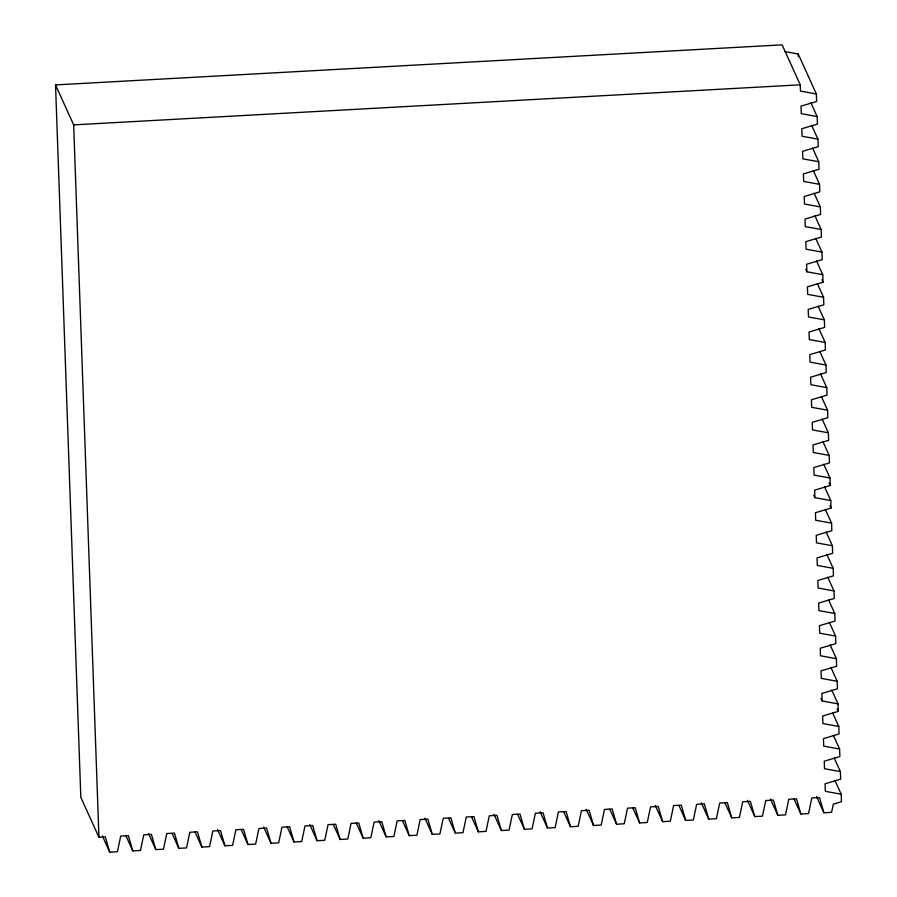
<?xml version="1.0" encoding="UTF-8"?>
<svg xmlns="http://www.w3.org/2000/svg" width="897" height="897" viewBox="0 0 897 897"><rect width="100%" height="100%" fill="white"/><g stroke="black" fill="none" stroke-linecap="round" stroke-linejoin="round"><path stroke-width="1.35" d="M816.528 260.949L822.762 274.684L823.031 282.219L807.423 286.849L807.692 294.373L823.558 297.277L823.827 304.801L808.219 309.431L808.489 316.966L824.365 319.859L824.623 327.394L809.027 332.025L809.296 339.548L825.162 342.452L825.431 349.976L809.823 354.607L810.092 362.141L825.969 365.034L826.227 372.569L810.63 377.2L810.899 384.723L826.765 387.627L827.034 395.151L811.426 399.782L811.695 407.316L827.572 410.209L827.83 417.744L812.234 422.375L812.503 429.91L828.368 432.803L828.637 440.326L813.03 444.968L813.299 452.492L829.176 455.396L829.433 462.919L813.837 467.55L814.106 475.085L829.972 477.978L830.241 485.512L814.633 490.143L814.902 497.667L830.779 500.571L831.037 508.094L815.44 512.725L815.698 520.26L831.575 523.153L831.844 530.688L816.236 535.318L816.505 542.842L832.382 545.746L832.64 553.27L817.044 557.9L817.302 565.435L833.178 568.328L833.448 575.863L817.84 580.494L818.109 588.028L833.986 590.921L834.244 598.445L818.647 603.087L818.905 610.61L834.782 613.503L835.051 621.038L819.443 625.669L819.712 633.204L835.589 636.096L835.847 643.631L820.25 648.262L820.508 655.785L836.385 658.69L836.654 666.213L821.047 670.844L821.316 678.379L837.181 681.272L837.45 688.806L821.854 693.437L822.112 700.961L837.989 703.865L838.258 711.388L822.65 716.019L822.919 723.554L838.785 726.447L839.054 733.981L823.457 738.612L823.715 746.136L839.592 749.04L839.861 756.563L824.253 761.194L824.522 768.729L840.388 771.622L840.657 779.157L825.061 783.787L825.318 791.322L841.195 794.215L841.464 801.739L833.302 804.172L831.575 812.346L823.894 812.772L816.539 796.536M823.894 812.772L819.51 797.556L811.83 797.971L808.545 813.613L800.864 814.039L796.48 798.823L788.799 799.249L785.503 814.891L777.822 815.306L773.438 800.09L765.758 800.516L762.461 816.158L754.792 816.584L750.397 801.357L742.716 801.783L739.431 817.425L731.75 817.851L727.366 802.636L719.686 803.05L716.389 818.703L708.708 819.118L704.324 803.903L696.644 804.329L693.347 819.97L685.678 820.396L681.283 805.17L673.602 805.596L670.317 821.237L662.636 821.663L658.252 806.448L650.572 806.863L647.275 822.504L639.595 822.93L635.211 807.715L627.53 808.141L624.245 823.782L616.564 824.208L612.169 808.982L604.488 809.408L601.203 825.049L593.522 825.475L589.138 810.249L581.458 810.675L578.161 826.316L570.481 826.742L566.097 811.527L558.416 811.953L555.131 827.595L547.45 828.009L543.055 812.794L535.386 813.22L532.089 828.862L524.409 829.288L520.025 814.061L512.344 814.487L509.048 830.129L501.367 830.555L496.983 815.339L489.302 815.754L486.017 831.407L478.336 831.822L473.941 816.606L466.272 817.032L462.975 832.674L455.295 833.1L450.911 817.873L443.23 818.299L439.934 833.941L432.253 834.367L427.869 819.152L420.188 819.566L416.903 835.208L409.223 835.634L404.839 820.419L397.158 820.845L393.861 836.486L386.181 836.901L381.797 821.686L374.116 822.112L370.82 837.753L363.139 838.179L358.755 822.953L351.075 823.379L347.789 839.02L340.109 839.446L335.725 824.231L328.044 824.646L324.748 840.298L317.067 840.713L312.683 825.498L305.002 825.924L301.706 841.565L294.037 841.991L289.641 826.765L281.961 827.191L278.675 842.832L270.995 843.258L266.611 828.043L258.93 828.458L255.634 844.099L247.953 844.526L243.569 829.31L235.889 829.736L232.592 845.378L224.923 845.804L220.527 830.577L212.847 831.003L209.562 846.645L201.881 847.071L197.497 831.844L189.816 832.27L186.52 847.912L178.839 848.338L174.455 833.122L166.775 833.548L163.489 849.19L155.809 849.605L151.414 834.389L143.733 834.815L140.448 850.457L132.767 850.883L128.383 835.656L120.703 836.082L117.406 851.724L109.726 852.15L105.341 836.935L98.939 837.282L80.82 797.332L55.536 84.912L782.128 44.85L800.247 84.811L800.472 91.079L816.348 93.983L816.618 101.507L801.01 106.138L801.279 113.672L817.145 116.565L817.414 124.1L801.806 128.731L802.075 136.254L817.952 139.158L818.221 146.682L802.613 151.313L802.882 158.847L818.748 161.74L819.017 169.275L803.409 173.906L803.678 181.429L819.555 184.334L819.824 191.857L804.217 196.488L804.486 204.023L820.351 206.915L820.62 214.45L805.013 219.081L805.282 226.616L821.159 229.509L821.428 237.032L805.82 241.674L806.089 249.198L821.955 252.091L822.224 259.625L806.616 264.256L806.885 271.791L822.762 274.684M55.536 84.912L73.666 124.874L800.247 84.811M784.998 51.611L798.218 54.022L816.348 93.983M810.922 102.83L817.145 116.565M811.718 125.423L817.952 139.158M812.525 148.005L818.748 161.74M813.321 170.598L819.555 184.334M814.128 193.18L820.351 206.915M814.924 215.773L821.159 229.509M815.732 238.367L821.955 252.091M821.887 279.718L823.031 282.219M817.335 283.542L823.558 297.277M805.753 269.291L806.885 271.791M818.131 306.124L824.365 319.859M818.939 328.717L825.162 342.452M819.735 351.299L825.969 365.034M820.531 373.892L826.765 387.627M821.338 396.474L827.572 410.209M822.134 419.067L828.368 432.803M822.941 441.66L829.176 455.396M823.738 464.242L829.972 477.978M829.108 483.012L830.241 485.512M824.545 486.836L830.779 500.571M829.904 505.594L831.037 508.094M825.341 509.418L831.575 523.153M813.77 495.178L814.902 497.667M826.148 532.011L832.382 545.746M826.944 554.593L833.178 568.328M827.752 577.186L833.986 590.921M828.548 599.779L834.782 613.503M829.355 622.361L835.589 636.096M830.151 644.954L836.385 658.69M830.958 667.536L837.181 681.272M831.754 690.129L837.989 703.865M837.125 708.888L838.258 711.388M832.562 712.711L838.785 726.447M820.979 698.471L822.112 700.961M833.358 735.305L839.592 749.04M834.165 757.887L840.388 771.622M834.961 780.48L841.195 794.215M794.069 799.059L800.864 814.039M770.467 799.081L777.822 815.306M747.425 800.348L754.792 816.584M724.955 802.871L731.75 817.851M701.353 802.893L708.708 819.118M678.872 805.405L685.678 820.396M655.27 805.428L662.636 821.663M632.8 807.95L639.595 822.93M609.758 809.217L616.564 824.208M586.156 809.24L593.522 825.475M563.686 811.763L570.481 826.742M540.084 811.785L547.45 828.009M517.614 814.297L524.409 829.288M494.012 814.319L501.367 830.555M471.542 816.842L478.336 831.822M448.5 818.109L455.295 833.1M424.898 818.131L432.253 834.367M402.428 820.654L409.223 835.634M378.814 820.677L386.181 836.901M356.344 823.199L363.139 838.179M333.314 824.466L340.109 839.446M309.712 824.489L317.067 840.713M287.231 827L294.037 841.991M263.628 827.023L270.995 843.258M241.158 829.546L247.953 844.526M217.556 829.568L224.923 845.804M195.086 832.091L201.881 847.071M172.045 833.358L178.839 848.338M148.442 833.38L155.809 849.605M125.972 835.892L132.767 850.883M102.37 835.914L109.726 852.15M798.218 54.022L798.308 56.533M73.666 124.874L98.939 837.282"/></g></svg>
